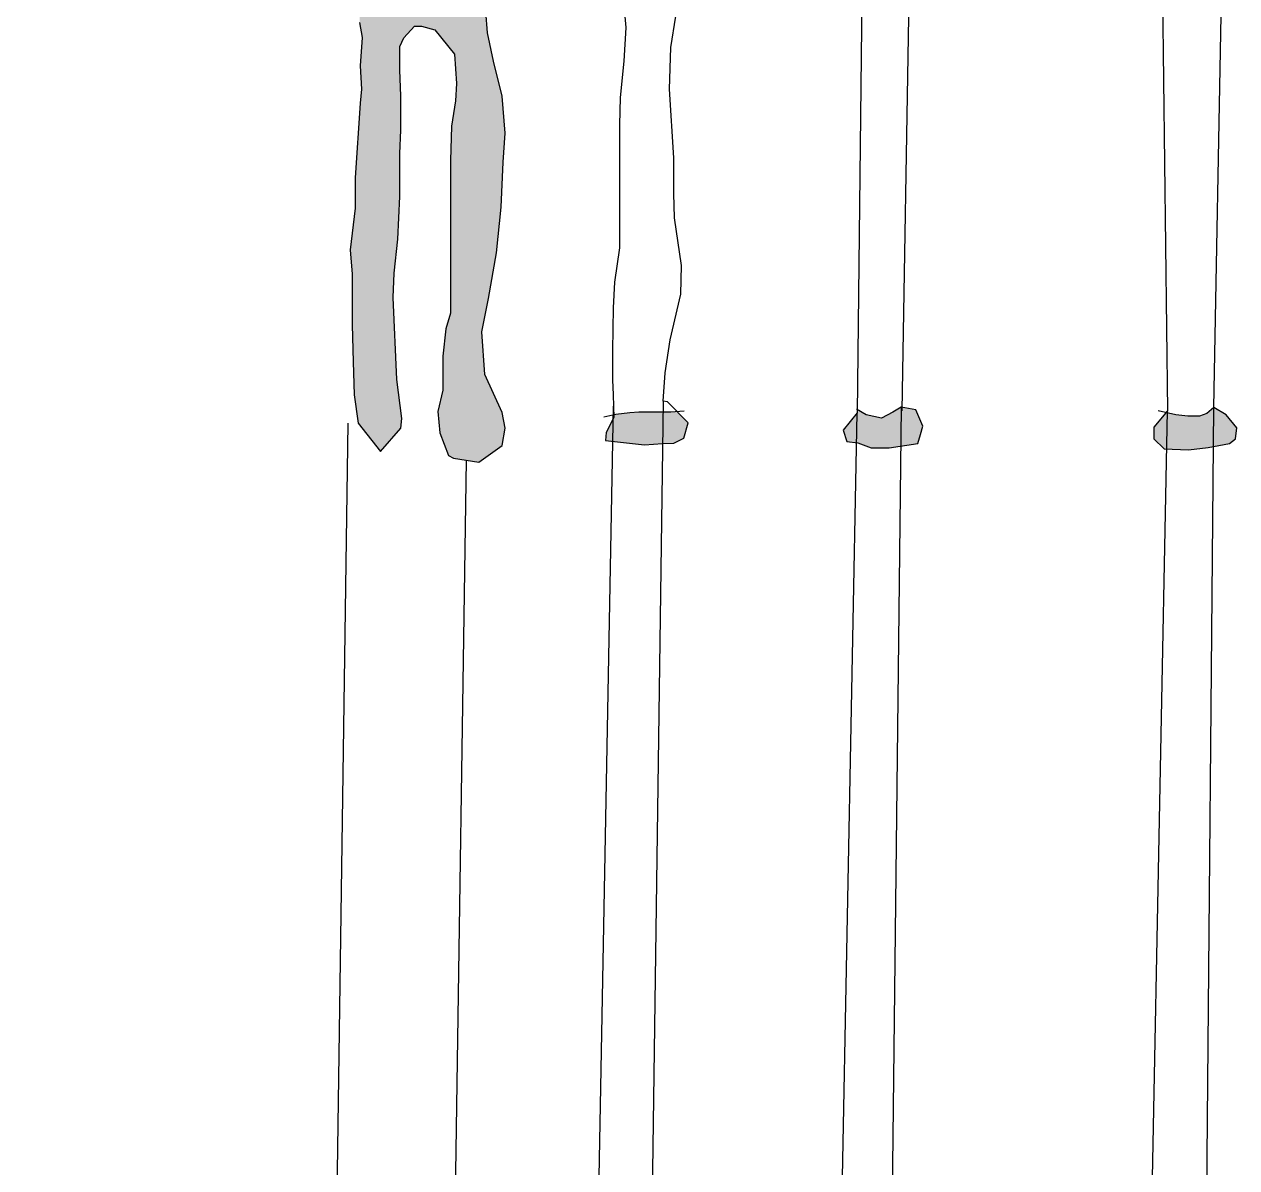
# Model space of a CAD drawing. Header units: millimetres. Extents: x 245 to 515, y 87 to 339.
# Drawn here: x 309.26 to 311.035, y 229.988 to 231.661 of the extents above; entities that cross this region are included whole.
import ezdxf

# ---------------------------------------------------------------- set-up
doc = ezdxf.new("R2010")
doc.units = ezdxf.units.MM
doc.layers.add('çziigi', color=10, linetype='Continuous')

msp = doc.modelspace()

# ---------------------------------------------------------------- hatches: boundary and pattern name
at = {"layer": 'çziigi'}
h = msp.add_hatch(color=256, dxfattribs=at)
h.dxf.hatch_style = 1
h.paths.add_polyline_path([(310.1994, 231.858), (310.1951, 231.8908), (310.1922, 231.9036), (310.1922, 231.9178), (310.1979, 231.9278), (310.2179, 231.9563), (310.2265, 231.9808), (310.2308, 232.0064), (310.2279, 232.0264), (310.2235, 232.0298), (310.1489, 231.9267), (309.9202, 231.7774), (309.7397, 231.7294), (309.7498, 231.7152), (309.752, 231.6969), (309.7515, 231.674), (309.7509, 231.6634), (309.7548, 231.6417), (309.752, 231.5998), (309.7537, 231.5658), (309.752, 231.5452), (309.7445, 231.4361), (309.7445, 231.3919), (309.7374, 231.3306), (309.7402, 231.295), (309.7402, 231.2466), (309.7402, 231.2209), (309.7416, 231.1668), (309.7431, 231.1184), (309.7488, 231.077), (309.7816, 231.0357), (309.8115, 231.0699), (309.8129, 231.0842), (309.8058, 231.1411), (309.8001, 231.2608), (309.8015, 231.2964), (309.8072, 231.3463), (309.8101, 231.409), (309.8101, 231.4717), (309.8115, 231.5059), (309.8115, 231.5557), (309.8101, 231.5942), (309.8101, 231.6284), (309.8158, 231.6412), (309.8315, 231.6583), (309.8415, 231.6583), (309.8614, 231.6526), (309.8899, 231.617), (309.8928, 231.5743), (309.8914, 231.5486), (309.8857, 231.5116), (309.8842, 231.4617), (309.8842, 231.3933), (309.8842, 231.3577), (309.8842, 231.3207), (309.8842, 231.2708), (309.8842, 231.238), (309.8771, 231.2152), (309.8728, 231.1753), (309.8728, 231.1568), (309.8728, 231.1255), (309.8657, 231.0941), (309.8685, 231.0628), (309.8814, 231.03), (309.8885, 231.0257), (309.9256, 231.02), (309.9598, 231.0443), (309.9641, 231.0699), (309.9598, 231.0927), (309.9341, 231.1483), (309.9299, 231.211), (309.9398, 231.2594), (309.9512, 231.3264), (309.9584, 231.3933), (309.9612, 231.4589), (309.9641, 231.5016), (309.9598, 231.5557), (309.947, 231.607), (309.9384, 231.6483), (309.9356, 231.6797), (309.9356, 231.7096), (309.9413, 231.7224), (309.9798, 231.7367), (310.0011, 231.7652), (310.0111, 231.7751), (310.0496, 231.7837), (310.0739, 231.7894), (310.1038, 231.7894), (310.1181, 231.7894), (310.1409, 231.7965), (310.1894, 231.8181), (310.1951, 231.8381)])
h.paths.add_polyline_path([(310.4702, 232.2268), (310.4816, 232.236), (310.4951, 232.2446), (310.5079, 232.2574), (310.5165, 232.2674), (310.5151, 232.27), (310.5218, 232.2803), (310.5493, 232.2906), (310.5557, 232.2952), (310.5589, 232.3034), (310.5457, 232.3084), (310.509, 232.2999), (310.4948, 232.2974), (310.4759, 232.3002), (310.4652, 232.3038), (310.452, 232.312), (310.4463, 232.3166), (310.446, 232.3219), (310.4406, 232.3315), (310.4328, 232.3365), (310.4264, 232.3369), (310.4185, 232.3351), (310.415, 232.333), (310.4078, 232.3273), (310.4, 232.3219), (310.3979, 232.3204), (310.3278, 232.1739), (310.2442, 232.0584), (310.2507, 232.05), (310.2642, 232.0447), (310.2774, 232.0461), (310.2909, 232.0561), (310.2956, 232.0653), (310.3016, 232.0717), (310.3155, 232.0824), (310.3234, 232.0888), (310.3433, 232.1009), (310.3536, 232.1109), (310.364, 232.1144), (310.3885, 232.1226), (310.3974, 232.118), (310.3996, 232.1173), (310.422, 232.1173), (310.447, 232.123), (310.4598, 232.1334), (310.4673, 232.1473), (310.4687, 232.1562), (310.4669, 232.1712), (310.462, 232.1829), (310.4598, 232.1911), (310.4627, 232.2061)])
h.paths.add_polyline_path([(310.7934, 232.2021), (310.808, 232.2258), (310.8153, 232.2503), (310.8153, 232.2667), (310.8089, 232.274), (310.7916, 232.2758), (310.7688, 232.2767), (310.7552, 232.2767), (310.7251, 232.2767), (310.6886, 232.2831), (310.6595, 232.244), (310.685, 232.2203), (310.664, 232.1948), (310.6303, 232.1775), (310.6021, 232.162), (310.5957, 232.152), (310.5839, 232.122), (310.572, 232.0919), (310.5656, 232.0637), (310.5656, 232.0482), (310.5784, 232.0255), (310.6012, 232.02), (310.6249, 232.0373), (310.6376, 232.0601), (310.6549, 232.091), (310.6768, 232.1174), (310.695, 232.1338), (310.7306, 232.1557), (310.7716, 232.1821)])
h.paths.add_polyline_path([(311.0346, 231.0704), (311.0193, 231.0895), (311.0011, 231.1), (310.9906, 231.0914), (310.98, 231.0876), (310.9628, 231.0876), (310.9456, 231.0895), (310.931, 231.0927), (310.9131, 231.0713), (310.9131, 231.0541), (310.9284, 231.0398), (310.9638, 231.0379), (310.9925, 231.0417), (311.024, 231.0474), (311.0326, 231.0541)])
h.paths.add_polyline_path([(310.5753, 231.0726), (310.5651, 231.0968), (310.5436, 231.1006), (310.5315, 231.0931), (310.5147, 231.0847), (310.4922, 231.0894), (310.4792, 231.0972), (310.4792, 231.0922), (310.4586, 231.067), (310.4642, 231.0502), (310.4801, 231.0483), (310.4997, 231.0409), (310.5259, 231.0409), (310.5679, 231.0474), (310.5716, 231.0605)])
h.paths.add_polyline_path([(310.2321, 231.0774), (310.216, 231.094), (310.2065, 231.0934), (310.1829, 231.0934), (310.1598, 231.0934), (310.1466, 231.0922), (310.1258, 231.0899), (310.1229, 231.0893), (310.123, 231.0856), (310.112, 231.0637), (310.1111, 231.0518), (310.1459, 231.0481), (310.1679, 231.0453), (310.1945, 231.0472), (310.211, 231.0481), (310.2256, 231.0554)])

# ---------------------------------------------------------------- linework, layer by layer
for p, q in [((310.9226, 231.9841), (310.9332, 231.0952)), ((311.0011, 231.1), (311.0179, 231.9883)), ((310.489, 231.9515), (310.4792, 231.0922)), ((310.5449, 231.0951), (310.5588, 231.9224)), ((310.1359, 231.7075), (310.1405, 231.6563)), ((309.9384, 231.6483), (309.9356, 231.6797)), ((310.2064, 231.627), (310.2137, 231.6728)), ((309.7509, 231.6634), (309.7548, 231.6417)), ((309.8158, 231.6412), (309.8315, 231.6583)), ((309.8315, 231.6583), (309.8415, 231.6583)), ((309.8415, 231.6583), (309.8614, 231.6526)), ((309.8614, 231.6526), (309.8899, 231.617)), ((310.1405, 231.6563), (310.1377, 231.6068)), ((309.7548, 231.6417), (309.752, 231.5998)), ((309.8101, 231.6284), (309.8158, 231.6412)), ((309.947, 231.607), (309.9384, 231.6483)), ((309.8101, 231.5942), (309.8101, 231.6284)), ((309.8899, 231.617), (309.8928, 231.5743)), ((310.2046, 231.5657), (310.2064, 231.627)), ((309.752, 231.5998), (309.7537, 231.5658)), ((309.9598, 231.5557), (309.947, 231.607)), ((310.1377, 231.6068), (310.1322, 231.5537)), ((309.8115, 231.5557), (309.8101, 231.5942)), ((309.7537, 231.5658), (309.752, 231.5452)), ((309.8928, 231.5743), (309.8914, 231.5486)), ((310.211, 231.4655), (310.2046, 231.5657)), ((309.8115, 231.5059), (309.8115, 231.5557)), ((309.8914, 231.5486), (309.8857, 231.5116)), ((309.9641, 231.5016), (309.9598, 231.5557)), ((310.1322, 231.5537), (310.1313, 231.5135)), ((309.752, 231.5452), (309.7445, 231.4361)), ((309.8857, 231.5116), (309.8842, 231.4617)), ((310.1313, 231.5135), (310.1313, 231.3337)), ((309.8101, 231.4717), (309.8115, 231.5059)), ((309.9612, 231.4589), (309.9641, 231.5016)), ((309.8101, 231.409), (309.8101, 231.4717)), ((309.8842, 231.4617), (309.8842, 231.3933)), ((309.9584, 231.3933), (309.9612, 231.4589)), ((310.211, 231.4133), (310.211, 231.4655)), ((309.7445, 231.4361), (309.7445, 231.3919)), ((309.8072, 231.3463), (309.8101, 231.409)), ((310.2119, 231.3776), (310.211, 231.4133)), ((309.7445, 231.3919), (309.7374, 231.3306)), ((309.8842, 231.3933), (309.8842, 231.3577)), ((309.9512, 231.3264), (309.9584, 231.3933)), ((310.222, 231.308), (310.2119, 231.3776)), ((309.8842, 231.3577), (309.8842, 231.3207)), ((309.8015, 231.2964), (309.8072, 231.3463)), ((310.1313, 231.3337), (310.124, 231.2833)), ((309.7374, 231.3306), (309.7402, 231.295)), ((309.8842, 231.3207), (309.8842, 231.2708)), ((309.9398, 231.2594), (309.9512, 231.3264)), ((310.2211, 231.2659), (310.222, 231.308)), ((309.7402, 231.295), (309.7402, 231.2466)), ((309.8001, 231.2608), (309.8015, 231.2964)), ((310.124, 231.2833), (310.1221, 231.2458)), ((309.8842, 231.2708), (309.8842, 231.238)), ((310.2055, 231.1991), (310.2211, 231.2659)), ((309.7402, 231.2466), (309.7402, 231.2209)), ((309.8058, 231.1411), (309.8001, 231.2608)), ((309.9299, 231.211), (309.9398, 231.2594)), ((310.1221, 231.2458), (310.1212, 231.1836)), ((309.8842, 231.238), (309.8771, 231.2152)), ((309.7402, 231.2209), (309.7416, 231.1668)), ((309.8771, 231.2152), (309.8728, 231.1753)), ((309.9341, 231.1483), (309.9299, 231.211)), ((310.1982, 231.1506), (310.2055, 231.1991)), ((309.8728, 231.1753), (309.8728, 231.1568)), ((310.1212, 231.1836), (310.1212, 231.1405)), ((309.7416, 231.1668), (309.7431, 231.1184)), ((309.8728, 231.1568), (309.8728, 231.1255)), ((309.8129, 231.0842), (309.8058, 231.1411)), ((309.9598, 231.0927), (309.9341, 231.1483)), ((310.1212, 231.1405), (310.1221, 231.1186)), ((310.1954, 231.1094), (310.1982, 231.1506)), ((309.8728, 231.1255), (309.8657, 231.0941)), ((309.4951, 197.0257), (310.1226, 231.1021)), ((310.1954, 231.1094), (309.7147, 196.9487)), ((309.7431, 231.1184), (309.7488, 231.077)), ((310.1221, 231.1186), (310.123, 231.0856)), ((310.2018, 231.1085), (310.1954, 231.1094)), ((310.2321, 231.0774), (310.2018, 231.1085)), ((309.8268, 196.942), (310.4792, 231.0922)), ((309.8657, 231.0941), (309.8685, 231.0628)), ((309.9641, 231.0699), (309.9598, 231.0927)), ((310.1258, 231.0899), (310.1086, 231.0859)), ((310.123, 231.0856), (310.112, 231.0637)), ((310.1466, 231.0922), (310.1258, 231.0899)), ((310.1598, 231.0934), (310.1466, 231.0922)), ((310.5436, 231.1006), (310.1499, 196.9232)), ((310.1829, 231.0934), (310.1598, 231.0934)), ((310.2065, 231.0934), (310.1829, 231.0934)), ((310.2261, 231.0945), (310.2065, 231.0934)), ((310.2715, 196.9286), (310.9332, 231.0952)), ((310.4792, 231.0922), (310.4586, 231.067)), ((310.4922, 231.0894), (310.4782, 231.0978)), ((310.5147, 231.0847), (310.4922, 231.0894)), ((310.5315, 231.0931), (310.5147, 231.0847)), ((310.5436, 231.1006), (310.5315, 231.0931)), ((310.5651, 231.0968), (310.5436, 231.1006)), ((310.5753, 231.0726), (310.5651, 231.0968)), ((310.6939, 196.9991), (311.0011, 231.1)), ((310.9332, 231.0952), (310.9131, 231.0713)), ((310.9456, 231.0895), (310.9198, 231.0952)), ((310.9628, 231.0876), (310.9456, 231.0895)), ((310.98, 231.0876), (310.9628, 231.0876)), ((310.9906, 231.0914), (310.98, 231.0876)), ((311.0011, 231.1), (310.9906, 231.0914)), ((311.0193, 231.0895), (311.0011, 231.1)), ((311.0346, 231.0704), (311.0193, 231.0895)), ((309.2604, 198.317), (309.7344, 231.077)), ((309.7488, 231.077), (309.7816, 231.0357)), ((309.7816, 231.0357), (309.8115, 231.0699)), ((309.8115, 231.0699), (309.8129, 231.0842)), ((309.9598, 231.0443), (309.9641, 231.0699)), ((310.2256, 231.0554), (310.2321, 231.0774)), ((310.4586, 231.067), (310.4642, 231.0502)), ((310.5716, 231.0605), (310.5753, 231.0726)), ((310.9131, 231.0713), (310.9131, 231.0541)), ((311.0326, 231.0541), (311.0346, 231.0704)), ((309.8685, 231.0628), (309.8814, 231.03)), ((310.112, 231.0637), (310.1111, 231.0518)), ((310.1111, 231.0518), (310.1459, 231.0481)), ((310.211, 231.0481), (310.2256, 231.0554)), ((310.4642, 231.0502), (310.4801, 231.0483)), ((310.5679, 231.0474), (310.5716, 231.0605)), ((310.9131, 231.0541), (310.9284, 231.0398)), ((311.024, 231.0474), (311.0326, 231.0541)), ((309.9256, 231.02), (309.9598, 231.0443)), ((310.1459, 231.0481), (310.1679, 231.0453)), ((310.1679, 231.0453), (310.1945, 231.0472)), ((310.1945, 231.0472), (310.211, 231.0481)), ((310.4801, 231.0483), (310.4997, 231.0409)), ((310.4997, 231.0409), (310.5259, 231.0409)), ((310.5259, 231.0409), (310.5679, 231.0474)), ((310.9284, 231.0398), (310.9638, 231.0379)), ((310.9638, 231.0379), (310.9925, 231.0417)), ((310.9925, 231.0417), (311.024, 231.0474)), ((309.907, 231.0229), (309.4034, 196.9812)), ((309.8814, 231.03), (309.8885, 231.0257)), ((309.8885, 231.0257), (309.9256, 231.02))]:
    msp.add_line(p, q, dxfattribs=at)

doc.saveas('drawing.dxf')
